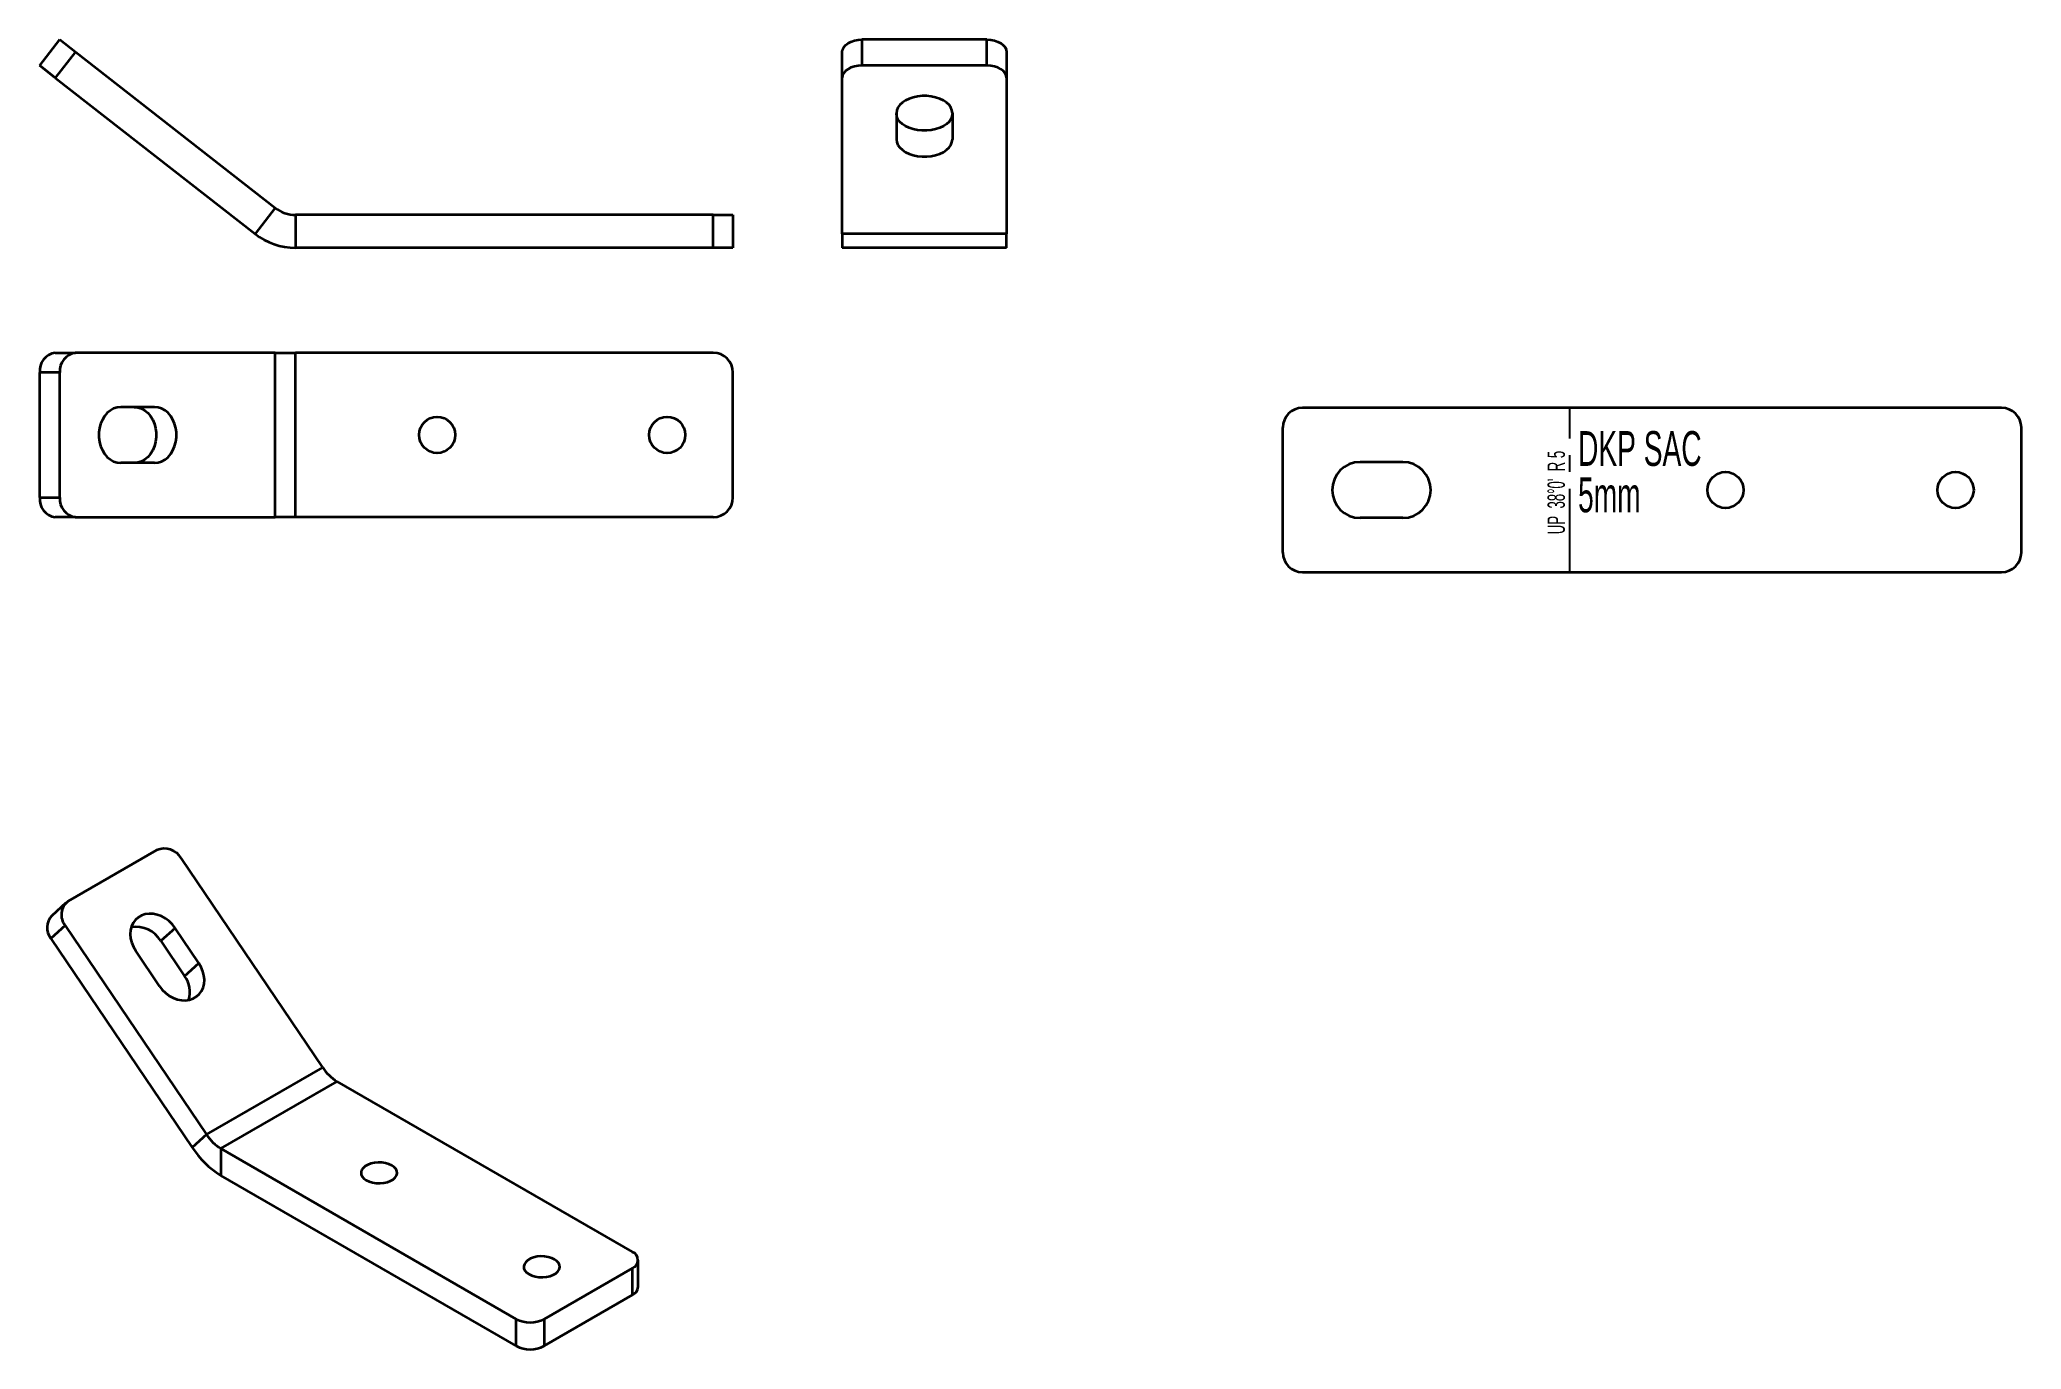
# Model space of a CAD drawing. Header units: millimetres. Extents: x -114 to 187, y 112 to 311.
import ezdxf

# ---------------------------------------------------------------- set-up
doc = ezdxf.new("R2010")
doc.units = ezdxf.units.MM
doc.linetypes.add('CENTERX2', pattern=[20.32, 12.7, -2.54, 2.54, -2.54])
doc.styles.add('SLDTEXTSTYLE0', font='TXT', dxfattribs={"width": 0.605})
doc.styles.add('SLDTEXTSTYLE1', font='TXT', dxfattribs={"width": 0.5675})

# ---------------------------------------------------------------- blocks, each defined once
blk = doc.blocks.new('SW_NOTE_0')
at = {"color": 0, "linetype": 'Continuous', "lineweight": 0, "char_height": 5.292, "attachment_point": 1, "style": 'SLDTEXTSTYLE0'}
for s, insert in [('DKP SAC', (0, 6.82)), ('5mm', (0, -0.23))]:
    blk.add_mtext(s, dxfattribs=dict(at, insert=insert))

msp = doc.modelspace()

# ---------------------------------------------------------------- linework, layer by layer
at = {"color": 7, "linetype": 'Continuous', "lineweight": 35}
for p, q in [((-114.22, 306.8), (-111.14, 310.74)), ((-111.14, 310.74), (-108.77, 308.89)), ((10.86, 310.74), (10.86, 306.8)), ((29.86, 310.74), (10.86, 310.74)), ((29.86, 306.8), (29.86, 310.74)), ((-108.77, 308.89), (-111.85, 304.95)), ((-108.77, 308.89), (-78.39, 285.15)), ((7.86, 304.95), (7.86, 308.89)), ((32.86, 308.89), (32.86, 304.95)), ((-111.85, 304.95), (-114.22, 306.8)), ((-111.85, 304.95), (-81.47, 281.21)), ((7.86, 281.21), (7.86, 304.95)), ((29.86, 306.8), (10.86, 306.8)), ((32.86, 304.95), (32.86, 281.21)), ((16.11, 299.56), (16.11, 295.56)), ((24.61, 299.56), (24.61, 295.56)), ((-78.39, 285.15), (-81.47, 281.21)), ((-75.31, 284.09), (-75.31, 279.09)), ((-11.76, 284.09), (-75.31, 284.09)), ((-11.76, 279.09), (-11.76, 284.09)), ((-11.76, 284.09), (-8.76, 284.09)), ((-8.76, 284.09), (-8.76, 279.09)), ((32.86, 281.21), (7.86, 281.21)), ((7.86, 281.21), (7.86, 279.09)), ((32.86, 279.09), (32.86, 281.21)), ((-11.76, 279.09), (-75.31, 279.09)), ((-8.76, 279.09), (-11.76, 279.09)), ((32.86, 279.09), (7.86, 279.09)), ((-111.85, 263.12), (-108.77, 263.12)), ((-78.39, 263.12), (-108.77, 263.12)), ((-78.39, 238.12), (-78.39, 263.12)), ((-78.39, 263.12), (-75.31, 263.12)), ((-75.31, 238.12), (-75.31, 263.12)), ((-11.76, 263.12), (-75.31, 263.12)), ((-111.14, 260.12), (-114.22, 260.12)), ((-114.22, 241.12), (-114.22, 260.12)), ((-111.14, 241.12), (-111.14, 260.12)), ((-8.76, 241.12), (-8.76, 260.12)), ((-96.76, 254.87), (-101.88, 254.87)), ((184.22, 254.75), (77.88, 254.75)), ((74.88, 232.75), (74.88, 251.75)), ((187.22, 232.75), (187.22, 251.75)), ((-96.76, 246.37), (-101.88, 246.37)), ((93.13, 246.5), (86.63, 246.5)), ((-114.22, 241.12), (-111.14, 241.12)), ((-108.77, 238.12), (-111.85, 238.12)), ((-108.77, 238.12), (-78.39, 238.12)), ((-75.31, 238.12), (-78.39, 238.12)), ((-11.76, 238.12), (-75.31, 238.12)), ((93.13, 238), (86.63, 238)), ((77.88, 229.75), (184.22, 229.75)), ((-109.88, 179.71), (-96.45, 187.47)), ((-71.17, 154.43), (-92.66, 186.22)), ((-110.22, 179.47), (-112.4, 177.51)), ((-110.33, 176.01), (-112.51, 174.05)), ((-110.33, 176.01), (-88.85, 144.23)), ((-93.61, 175.64), (-95.79, 173.68)), ((-89.99, 170.28), (-93.61, 175.64)), ((-112.51, 174.05), (-91.03, 142.27)), ((-96, 166.81), (-99.62, 172.17)), ((-95.79, 173.68), (-92.17, 168.32)), ((-92.17, 168.32), (-89.99, 170.28)), ((-88.85, 144.23), (-71.17, 154.43)), ((-86.67, 142.11), (-68.99, 152.31)), ((-24.05, 126.37), (-68.99, 152.31)), ((-88.85, 144.23), (-91.03, 142.27)), ((-41.73, 116.16), (-86.67, 142.11)), ((-86.67, 142.11), (-86.67, 138.02)), ((-41.73, 112.08), (-86.67, 138.02)), ((-37.49, 116.16), (-24.05, 123.92)), ((-24.05, 119.84), (-24.05, 123.92)), ((-23.17, 121.06), (-23.17, 125.14)), ((-37.49, 112.08), (-24.05, 119.84)), ((-41.73, 112.08), (-41.73, 116.16)), ((-37.49, 116.16), (-37.49, 112.08))]:
    msp.add_line(p, q, dxfattribs=at)
at = {"color": 7, "linetype": 'CENTERX2'}
msp.add_line((118.55, 229.75), (118.55, 254.75), dxfattribs=at)
at = {"color": 7, "linetype": 'Continuous', "lineweight": 35, "flags": 128}
for points in [[(7.86, 308.89), (7.92, 309.25), (8.09, 309.6), (8.36, 309.92), (8.74, 310.2), (9.19, 310.43), (9.71, 310.6), (10.27, 310.7), (10.86, 310.74)], [(29.86, 310.74), (30.44, 310.7), (31.01, 310.6), (31.53, 310.43), (31.98, 310.2), (32.35, 309.92), (32.63, 309.6), (32.8, 309.25), (32.86, 308.89)], [(10.86, 306.8), (10.27, 306.76), (9.71, 306.66), (9.19, 306.49), (8.74, 306.26), (8.36, 305.98), (8.09, 305.66), (7.92, 305.31), (7.86, 304.95)], [(32.86, 304.95), (32.8, 305.31), (32.63, 305.66), (32.35, 305.98), (31.98, 306.26), (31.53, 306.49), (31.01, 306.66), (30.44, 306.76), (29.86, 306.8)], [(24.61, 299.56), (24.55, 300), (24.38, 300.41), (24.1, 300.81), (23.71, 301.17), (23.24, 301.49), (22.68, 301.76), (22.07, 301.96), (21.4, 302.1), (20.71, 302.17), (20.01, 302.17), (19.32, 302.1), (18.65, 301.96), (18.03, 301.76), (17.48, 301.49), (17.01, 301.17), (16.62, 300.81), (16.34, 300.41), (16.17, 300), (16.11, 299.56)], [(24.61, 299.5), (24.55, 299.07), (24.38, 298.65), (24.1, 298.26), (23.71, 297.9), (23.24, 297.58), (22.68, 297.31), (22.07, 297.11), (21.4, 296.97), (20.71, 296.9), (20.01, 296.9), (19.32, 296.97), (18.65, 297.11), (18.03, 297.31), (17.48, 297.58), (17.01, 297.9), (16.62, 298.26), (16.34, 298.65), (16.17, 299.07), (16.11, 299.5)], [(16.11, 295.56), (16.17, 295.13), (16.34, 294.71), (16.62, 294.32), (17.01, 293.96), (17.48, 293.64), (18.03, 293.37), (18.65, 293.17), (19.32, 293.03), (20.01, 292.96), (20.71, 292.96), (21.4, 293.03), (22.07, 293.17), (22.68, 293.37), (23.24, 293.64), (23.71, 293.96), (24.1, 294.32), (24.38, 294.71), (24.55, 295.13), (24.61, 295.56)], [(-101.88, 254.87), (-102.43, 254.81), (-102.97, 254.64), (-103.47, 254.35), (-103.94, 253.97), (-104.34, 253.49), (-104.68, 252.94), (-104.95, 252.32), (-105.12, 251.66), (-105.22, 250.97), (-105.22, 250.27), (-105.12, 249.57), (-104.95, 248.91), (-104.68, 248.29), (-104.34, 247.74), (-103.94, 247.26), (-103.47, 246.88), (-102.97, 246.6), (-102.43, 246.42), (-101.88, 246.37)], [(-99.83, 254.87), (-99.28, 254.81), (-98.75, 254.64), (-98.24, 254.35), (-97.78, 253.97), (-97.37, 253.49), (-97.03, 252.94), (-96.77, 252.32), (-96.59, 251.66), (-96.5, 250.97), (-96.5, 250.27), (-96.59, 249.57), (-96.77, 248.91), (-97.03, 248.29), (-97.37, 247.74), (-97.78, 247.26), (-98.24, 246.88), (-98.75, 246.6), (-99.28, 246.42), (-99.83, 246.37)], [(-96.76, 246.37), (-96.2, 246.42), (-95.67, 246.6), (-95.16, 246.88), (-94.7, 247.26), (-94.29, 247.74), (-93.95, 248.29), (-93.69, 248.91), (-93.51, 249.57), (-93.42, 250.27), (-93.42, 250.97), (-93.51, 251.66), (-93.69, 252.32), (-93.95, 252.94), (-94.29, 253.49), (-94.7, 253.97), (-95.16, 254.35), (-95.67, 254.64), (-96.2, 254.81), (-96.76, 254.87)], [(-93.61, 175.64), (-94.04, 176.19), (-94.55, 176.68), (-95.1, 177.1), (-95.7, 177.42), (-96.33, 177.66), (-96.96, 177.79), (-97.58, 177.81), (-98.18, 177.73), (-98.73, 177.54), (-99.23, 177.25), (-99.65, 176.87), (-99.99, 176.42), (-100.25, 175.89), (-100.4, 175.31), (-100.44, 174.69), (-100.39, 174.05), (-100.23, 173.4), (-99.97, 172.77), (-99.62, 172.17)], [(-96, 166.81), (-95.57, 166.26), (-95.07, 165.77), (-94.51, 165.35), (-93.91, 165.02), (-93.29, 164.79), (-92.66, 164.66), (-92.04, 164.64), (-91.44, 164.72), (-90.89, 164.91), (-90.39, 165.2), (-89.96, 165.57), (-89.62, 166.03), (-89.37, 166.56), (-89.22, 167.14), (-89.17, 167.76), (-89.23, 168.4), (-89.39, 169.05), (-89.64, 169.68), (-89.99, 170.28)], [(-64.54, 137.29), (-64.09, 137.08), (-63.58, 136.93), (-63.02, 136.84), (-62.45, 136.82), (-61.88, 136.88), (-61.34, 137), (-60.86, 137.18), (-60.45, 137.41), (-60.14, 137.69), (-59.93, 138), (-59.84, 138.33), (-59.87, 138.66), (-60.02, 138.98), (-60.28, 139.27), (-60.65, 139.53), (-61.09, 139.74), (-61.61, 139.89), (-62.16, 139.98), (-62.73, 140), (-63.3, 139.94), (-63.84, 139.82), (-64.32, 139.64), (-64.73, 139.41), (-65.04, 139.13), (-65.25, 138.82), (-65.34, 138.49), (-65.31, 138.16), (-65.16, 137.84), (-64.9, 137.55), (-64.54, 137.29)], [(-39.79, 123), (-39.34, 122.79), (-38.83, 122.64), (-38.27, 122.55), (-37.7, 122.54), (-37.13, 122.59), (-36.59, 122.71), (-36.11, 122.89), (-35.7, 123.12), (-35.39, 123.4), (-35.19, 123.71), (-35.1, 124.04), (-35.13, 124.37), (-35.27, 124.69), (-35.54, 124.99), (-35.9, 125.25), (-36.34, 125.45), (-36.86, 125.6), (-37.41, 125.69), (-37.99, 125.71), (-38.55, 125.66), (-39.09, 125.54), (-39.57, 125.36), (-39.98, 125.12), (-40.29, 124.84), (-40.5, 124.53), (-40.59, 124.21), (-40.56, 123.87), (-40.41, 123.55), (-40.15, 123.26), (-39.79, 123)]]:
    msp.add_lwpolyline(points, dxfattribs=at)
at = {"color": 7, "linetype": 'Continuous', "lineweight": 35}
for centre in [(-53.76, 250.62), (-18.76, 250.62), (142.22, 242.25), (177.22, 242.25)]:
    msp.add_circle(centre, 2.75, dxfattribs=at)
for centre, radius, start, end in [((-75.31, 289.09), 5, 232, 270), ((-75.31, 289.09), 10, 232, 270), ((-111.49, 260.4), 2.74, 97.5669, 185.9562), ((-108.41, 260.4), 2.74, 97.5669, 185.9562), ((-11.76, 260.12), 3, 0, 90), ((77.88, 251.75), 3, 90, 180), ((184.22, 251.75), 3, 0, 90), ((86.63, 242.25), 4.25, 90, 270), ((93.13, 242.25), 4.25, 270, 90), ((-111.49, 240.83), 2.74, 174.0438, 262.4331), ((-108.41, 240.83), 2.74, 174.0438, 262.4331), ((-11.76, 241.12), 3, 270, 0), ((77.88, 232.75), 3, 180, 270), ((184.22, 232.75), 3, 270, 0), ((-95.25, 184.72), 2.99, 29.9539, 113.6058), ((-108.39, 177.65), 2.54, 125.8951, 220.2371), ((-110.49, 175.72), 2.61, 136.7225, 219.5125), ((-99.65, 171.29), 4.54, 31.7624, 98.0451), ((-95.58, 165.83), 4.22, 344.5535, 36.076), ((-65.38, 158.2), 6.91, 213.0212, 238.4349), ((-79.44, 149.8), 13.82, 213.0212, 238.4349), ((-83.06, 147.99), 6.91, 213.0212, 238.4349), ((-24.52, 125.14), 1.31, 290.7834, 69.2166), ((-24.68, 121.21), 1.51, 294.3747, 354.3052), ((-39.61, 120.26), 4.61, 242.6097, 297.3903), ((-39.61, 116.17), 4.61, 242.6097, 297.3903)]:
    msp.add_arc(centre, radius, start, end, dxfattribs=at)

# ---------------------------------------------------------------- block references
at = {"color": 7, "linetype": 'Continuous', "lineweight": 0}
msp.add_blockref('SW_NOTE_0', (119.79, 244.39), dxfattribs=at)

# ---------------------------------------------------------------- texts
at = {"color": 7, "linetype": 'Continuous', "lineweight": 18, "insert": (115.14, 241.87), "char_height": 2.6458, "attachment_point": 2, "rotation": 90, "style": 'SLDTEXTSTYLE1'}
msp.add_mtext("UP  38°0'  R 5", dxfattribs=at)

doc.saveas('drawing.dxf')
